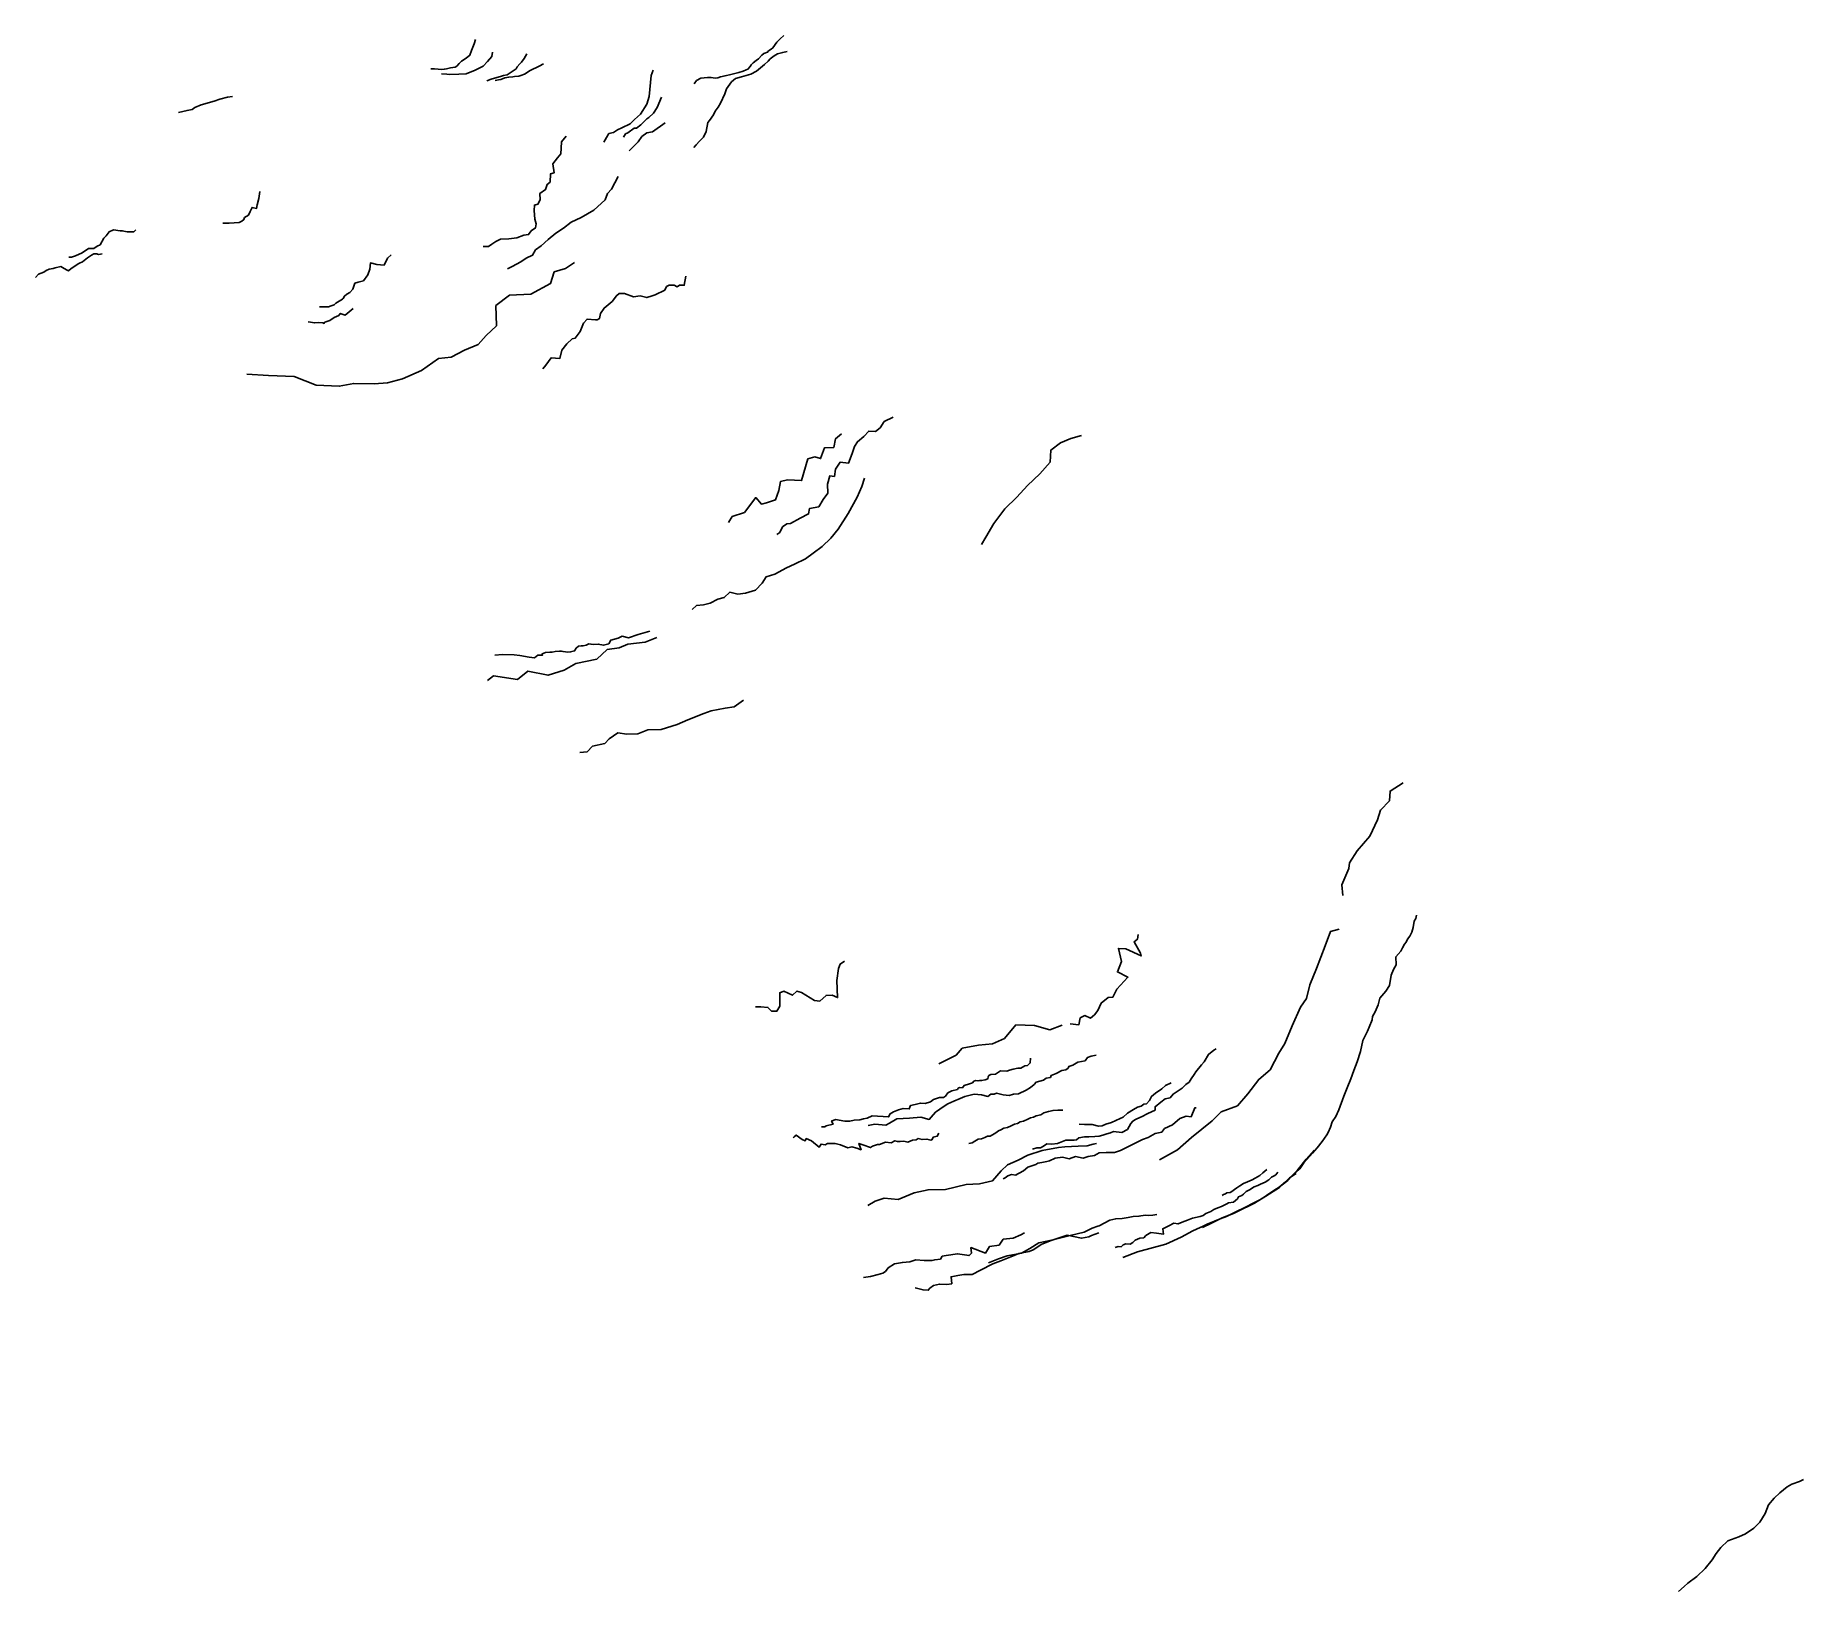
# Model space of a CAD drawing. Extents: x 622001 to 622372, y 7310574 to 7310901.
import ezdxf

# ---------------------------------------------------------------- set-up
doc = ezdxf.new("R2010")
doc.units = 0

msp = doc.modelspace()

# ---------------------------------------------------------------- linework, layer by layer
at = {"layer": 'New_shapes'}
for points in [[(622290.84, 7310716.04, 1598.74), (622290.69, 7310715.38, 1598.88), (622290.34, 7310714.82, 1599.15), (622290.16, 7310713.5, 1599.86), (622289.84, 7310712.48, 1600.11), (622289.42, 7310711.69, 1600.38), (622288.92, 7310711.04, 1600.65), (622288.66, 7310710.4, 1600.86), (622288.35, 7310709.96, 1601.06), (622287.92, 7310709.2, 1601.4), (622287.57, 7310708.51, 1601.59), (622286.53, 7310707.3, 1601.7), (622286.58, 7310705.66, 1602.52), (622286, 7310704.65, 1602.78), (622285.5, 7310703.48, 1603.43), (622285.16, 7310701.3, 1604.41), (622284.37, 7310700.14, 1604.9), (622283.16, 7310698.65, 1605.48), (622282.79, 7310697.24, 1605.87), (622282.2, 7310695.78, 1606.43), (622281.61, 7310694.78, 1606.6), (622281.52, 7310694.07, 1606.84), (622280.94, 7310692.57, 1607.48), (622280.57, 7310691.73, 1607.96), (622279.61, 7310689.78, 1608.8), (622279.06, 7310687.44, 1609.54), (622278.37, 7310685.28, 1610.47), (622277.66, 7310683.5, 1611.12), (622277.05, 7310681.73, 1611.8), (622276.28, 7310679.81, 1612.37), (622275.57, 7310678.09, 1612.88), (622274.57, 7310675.2, 1613.54), (622273.91, 7310673.82, 1613.93), (622273.12, 7310672.72, 1614.54), (622272.82, 7310671.61, 1614.81), (622272.32, 7310670.44, 1615.22), (622272, 7310669.94, 1615.33), (622271.03, 7310668.54, 1615.77), (622270.01, 7310667.25, 1616.46), (622269.02, 7310666.14, 1616.86), (622267.2, 7310664.11, 1617.45), (622266.36, 7310662.82, 1617.84), (622264.76, 7310661.36, 1617.95), (622263.82, 7310660.42, 1618.18), (622262.94, 7310659.7, 1618.34), (622261.26, 7310658.4, 1618.54), (622259.24, 7310657.12, 1618.73), (622256.84, 7310655.66, 1618.74), (622253.11, 7310653.82, 1618.61), (622246.81, 7310651.12, 1618.41), (622243.87, 7310649.82, 1618.02), (622241.42, 7310648.47, 1618.2), (622238.24, 7310647.05, 1618.1), (622232.31, 7310645.39, 1617.04), (622229.22, 7310644.23, 1616.62)], [(622196.92, 7310668.13, 1641.58), (622197.61, 7310668.31, 1641.69), (622198.18, 7310668.62, 1641.9), (622198.85, 7310669.05, 1642.14), (622199.54, 7310669.11, 1642.19), (622200.27, 7310669.41, 1642.2), (622200.83, 7310669.72, 1642.3), (622201.34, 7310669.68, 1642.47), (622202.2, 7310670.16, 1642.57), (622202.58, 7310670.37, 1642.67), (622203.13, 7310670.78, 1642.86), (622203.6, 7310671.02, 1642.86), (622204.25, 7310671.35, 1642.89), (622204.98, 7310671.54, 1642.92), (622205.77, 7310671.84, 1643.12), (622206.45, 7310672.19, 1643.11), (622207.08, 7310672.33, 1643.07), (622207.64, 7310672.71, 1643.34), (622208.39, 7310672.81, 1643.39), (622209.25, 7310673.28, 1643.63), (622209.84, 7310673.51, 1643.85), (622210.46, 7310673.7, 1643.87), (622211.04, 7310673.94, 1644.09), (622211.98, 7310674.2, 1644.24), (622212.65, 7310674.59, 1644.76), (622213.64, 7310674.87, 1644.79), (622214.58, 7310675.11, 1645.04), (622215.55, 7310675.14, 1645.12), (622216.6, 7310675.12, 1645.67)], [(622204.08, 7310660.74, 1635.76), (622204.54, 7310660.96, 1635.77), (622205.07, 7310661.36, 1635.83), (622205.83, 7310661.63, 1635.73), (622206.72, 7310661.54, 1635.47), (622207.04, 7310661.74, 1635.46), (622207.42, 7310661.94, 1635.46), (622208.33, 7310662.4, 1635.47), (622209.27, 7310663.19, 1635.8), (622210.92, 7310663.76, 1635.92), (622211.4, 7310664.02, 1636.01), (622212.18, 7310664.14, 1636.21), (622213.23, 7310664.34, 1636.08), (622213.84, 7310664.5, 1636.12), (622215, 7310665.09, 1636.48), (622216.54, 7310665.31, 1637.01), (622217.97, 7310664.9, 1637.28), (622219.27, 7310665.41, 1637.71), (622220.91, 7310665.04, 1637.91), (622221.93, 7310665.41, 1638.2), (622223.23, 7310665.64, 1638.64), (622224.23, 7310666.16, 1639.07), (622225.72, 7310666.28, 1639.47), (622227.43, 7310666.26, 1639.59), (622228.72, 7310666.66, 1639.65), (622229.95, 7310667.3, 1639.65), (622231.54, 7310668.05, 1639.63), (622233.35, 7310668.98, 1639.76), (622234.55, 7310669.4, 1639.61), (622235.96, 7310670.25, 1639.58), (622236.33, 7310670.32, 1639.49), (622237.39, 7310670.55, 1638.91), (622237.52, 7310670.77, 1638.96), (622237.97, 7310671.33, 1638.88), (622239.61, 7310672.09, 1638.59), (622241.17, 7310673.41, 1638.47), (622242.5, 7310673.91, 1638.4), (622243.53, 7310673.76, 1638.2), (622244.31, 7310675.61, 1637.83), (622244.63, 7310675.64, 1637.74)], [(622160.05, 7310669.33, 1631.9), (622160.23, 7310669.52, 1632.09), (622160.64, 7310669.91, 1632.34), (622161.89, 7310669, 1632.6), (622162.54, 7310668.74, 1632.73), (622162.78, 7310669.2, 1632.99), (622163.86, 7310668.73, 1633.34), (622165.48, 7310667.39, 1634.05), (622165.88, 7310668.04, 1634.33), (622166.75, 7310667.9, 1634.57), (622167.25, 7310668.18, 1634.81), (622168.23, 7310668.15, 1635.21), (622168.82, 7310668.17, 1635.39), (622169.96, 7310667.84, 1635.83), (622171.46, 7310667.25, 1636.23), (622172.36, 7310667.44, 1636.65), (622173.35, 7310667.14, 1636.94), (622174.27, 7310666.85, 1637.21), (622173.83, 7310668.18, 1637.65), (622174.67, 7310667.86, 1637.92), (622176.25, 7310667.3, 1638.43), (622176.64, 7310667.56, 1638.42), (622177.71, 7310667.94, 1638.8), (622178.14, 7310667.93, 1638.96), (622179.43, 7310668.41, 1639.5), (622180.58, 7310668.27, 1639.76), (622181.36, 7310668.74, 1640.21), (622181.89, 7310668.56, 1640.42), (622182.45, 7310668.6, 1640.46), (622183.26, 7310668.63, 1640.88), (622184.1, 7310668.43, 1641), (622185.08, 7310668.84, 1641.44), (622185.86, 7310668.95, 1641.57), (622186.23, 7310669.23, 1641.78), (622187.06, 7310668.99, 1641.85), (622188.1, 7310669.07, 1642.24), (622188.9, 7310668.87, 1642.29), (622189.2, 7310668.97, 1642.39), (622189.4, 7310669.45, 1642.52), (622190.26, 7310669.68, 1642.74), (622190.6, 7310670.29, 1642.77)]]:
    msp.add_polyline3d(points, dxfattribs=at)
at = {"layer": 'Unknown_Line_Type'}
for points in [[(622139.22, 7310890.48, 1743.04), (622139.75, 7310891.24, 1743.5), (622140.65, 7310891.67, 1743.39), (622142.04, 7310891.82, 1742.91), (622142.8, 7310891.83, 1742.66), (622143.25, 7310891.79, 1742.47), (622143.78, 7310891.72, 1742.15), (622144.22, 7310891.8, 1742.27), (622144.77, 7310892, 1742.79), (622145.72, 7310892.21, 1743.11), (622146.97, 7310892.47, 1743.4), (622148.62, 7310892.88, 1743.94), (622149.54, 7310893.18, 1744.35), (622150.13, 7310893.46, 1744.67), (622150.51, 7310893.6, 1744.66), (622151.03, 7310894.15, 1745.32), (622151.2, 7310894.48, 1745.9), (622151.61, 7310894.95, 1746.23), (622152.24, 7310895.41, 1746.06), (622152.72, 7310895.79, 1746.1), (622153.48, 7310896.5, 1746.78), (622153.9, 7310896.86, 1747.51), (622154.64, 7310897.14, 1747.61), (622154.86, 7310897.42, 1748.22), (622155.42, 7310897.77, 1748.43), (622155.78, 7310898.04, 1748.47), (622156.6, 7310899.22, 1749.08), (622157.32, 7310899.96, 1749.16), (622158.05, 7310900.68, 1749.23)], [(622084.01, 7310893.69, 1775.66), (622084.78, 7310893.67, 1776.14), (622085.53, 7310893.6, 1776.58), (622086.12, 7310893.55, 1777.2), (622086.81, 7310893.56, 1778.26), (622087.28, 7310893.69, 1779.15), (622088.14, 7310893.84, 1779.53), (622089.12, 7310893.98, 1779.55), (622089.4, 7310894.2, 1780.03), (622089.94, 7310894.8, 1780.94), (622090.44, 7310895.26, 1781.41), (622091.37, 7310895.9, 1781.85), (622092.15, 7310896.51, 1782.32), (622092.53, 7310897.53, 1783.3), (622093.07, 7310898.89, 1784.37), (622093.34, 7310899.8, 1785.1)], [(622086.22, 7310892.58, 1772.55), (622087.34, 7310892.51, 1773.16), (622087.86, 7310892.5, 1773.56), (622089.84, 7310892.55, 1775.13), (622091.38, 7310892.6, 1776.03), (622093.26, 7310893.37, 1777.32), (622094.99, 7310894.21, 1778.41), (622095.87, 7310895.18, 1779.47), (622096.79, 7310896.28, 1780.21), (622096.94, 7310897.19, 1780.98)], [(622095.72, 7310891.17, 1772.28), (622096.63, 7310891.49, 1773.03), (622097.82, 7310891.81, 1773.36), (622098.57, 7310892.08, 1773.97), (622099.24, 7310892.23, 1774.19), (622100, 7310892.37, 1774.25), (622101.28, 7310893.21, 1775.1), (622101.86, 7310893.63, 1775.34), (622102.12, 7310894.09, 1775.78), (622102.63, 7310894.68, 1776.22), (622103, 7310895.09, 1776.5), (622103.6, 7310895.81, 1777.01), (622104.11, 7310896.84, 1777.56)], [(622158.77, 7310897.33, 1741.2), (622157.83, 7310897.11, 1740.53), (622156.72, 7310896.83, 1739.73), (622156.06, 7310896.4, 1739.33), (622155.22, 7310895.78, 1739.29), (622154.75, 7310895.28, 1739.05), (622154.01, 7310894.57, 1738.75), (622152.31, 7310893.15, 1738.36), (622151.13, 7310892.52, 1737.75), (622149.7, 7310892.14, 1737.21), (622149.18, 7310891.98, 1736.59), (622147.92, 7310891.66, 1736.37), (622147.05, 7310890.92, 1735.51), (622146.05, 7310889.49, 1734.73), (622145.69, 7310888.41, 1734.24), (622144.79, 7310886.42, 1733.86), (622144.28, 7310885.58, 1733.4), (622143.68, 7310884.81, 1733.43), (622143.28, 7310883.99, 1733.04), (622142.49, 7310882.82, 1733.9), (622142.12, 7310882.41, 1735.83), (622141.78, 7310880.48, 1736.09), (622141.17, 7310879.33, 1736.12), (622140.37, 7310878.49, 1735.79), (622139.66, 7310877.68, 1734.84), (622139.14, 7310877.16, 1733.92)], [(622097.51, 7310891.22, 1770.59), (622098.17, 7310891.33, 1770.1), (622098.69, 7310891.45, 1769.81), (622099.54, 7310891.74, 1770.21), (622100.33, 7310891.91, 1770.5), (622101.22, 7310891.99, 1770.34), (622101.55, 7310892.02, 1770.02), (622102.46, 7310892.13, 1770.59), (622102.89, 7310892.25, 1770.73), (622103.63, 7310892.53, 1770.94), (622104.84, 7310893.33, 1771.45), (622106.68, 7310894.19, 1771.88), (622107.64, 7310894.73, 1771.93)], [(622120.32, 7310878.26, 1748.38), (622120.85, 7310879.24, 1748.99), (622121.36, 7310880.08, 1749.59), (622122.32, 7310880.33, 1749.46), (622123.18, 7310880.89, 1749.72), (622124.05, 7310881.3, 1749.77), (622125.84, 7310882.1, 1749.45), (622126.71, 7310883, 1749.99), (622127.99, 7310884.14, 1750.7), (622129.28, 7310886.24, 1751.36), (622129.77, 7310887.82, 1751.3), (622130.23, 7310892.27, 1751.89), (622130.67, 7310893.4, 1752.04)], [(622042.38, 7310887.86, 1783.12), (622041.27, 7310887.73, 1783.32), (622039.72, 7310887.26, 1783.56), (622038.5, 7310886.85, 1783.1), (622035.78, 7310886.08, 1783.07), (622034.47, 7310885.54, 1782.04), (622033.92, 7310885.13, 1781.25), (622032.81, 7310884.94, 1781.44), (622031.04, 7310884.53, 1780.52)], [(622124.38, 7310879.35, 1747.31), (622124.84, 7310880.02, 1747.8), (622125.33, 7310880.26, 1747.74), (622126.62, 7310881.24, 1747.93), (622127.17, 7310881.18, 1747.48), (622128.03, 7310881.9, 1747.91), (622129.29, 7310883.16, 1748.77), (622129.73, 7310883.44, 1748.87), (622130.72, 7310884.39, 1749.16), (622131.47, 7310885.54, 1749.4), (622132.36, 7310887.72, 1749.2)], [(622133.13, 7310882.34, 1745.62), (622130.52, 7310880.42, 1744.74), (622129.33, 7310880.2, 1744.92), (622128.24, 7310879.45, 1744.62), (622127.52, 7310878.32, 1743.91), (622125.57, 7310876.45, 1743.09)], [(622094.95, 7310856.36, 1740.28), (622096.06, 7310856.41, 1740.24), (622096.75, 7310856.86, 1740.8), (622097.6, 7310857.41, 1741.48), (622098.58, 7310857.94, 1742.01), (622100.35, 7310857.96, 1741.67), (622102, 7310858.2, 1741.62), (622103.5, 7310858.73, 1741.81), (622104.48, 7310858.89, 1741.67), (622105.01, 7310859.63, 1742.22), (622105.92, 7310860.27, 1742.38), (622106.06, 7310861.1, 1743.19), (622105.82, 7310862.08, 1744.33), (622105.69, 7310863.9, 1745.73), (622105.73, 7310865.06, 1746.47), (622106.45, 7310865.29, 1746.31), (622106.94, 7310866.15, 1746.7), (622106.88, 7310867.53, 1747.68), (622108.06, 7310868.32, 1747.81), (622108.38, 7310869.39, 1748.44), (622109.03, 7310869.9, 1748.58), (622109.11, 7310871.66, 1749.71), (622109.85, 7310871.84, 1749.54), (622109.6, 7310873.7, 1750.8), (622110.54, 7310874.96, 1751.16), (622111.23, 7310875.79, 1751.33), (622111.34, 7310877.02, 1752.02), (622111.37, 7310878.33, 1752.87), (622112.4, 7310879.51, 1753.15)], [(622100.1, 7310851.7, 1733.92), (622101.07, 7310852.17, 1734.38), (622102.87, 7310853.13, 1735.12), (622103.98, 7310853.95, 1735.83), (622105.32, 7310854.57, 1736.24), (622105.95, 7310855.65, 1737.35), (622107.15, 7310856.53, 1737.81), (622108.62, 7310857.87, 1738.13), (622110.21, 7310859.16, 1738.25), (622111.8, 7310860.24, 1738.35), (622113.43, 7310861.48, 1738.83), (622115.55, 7310862.46, 1739.33), (622118.21, 7310863.99, 1739.86), (622120.58, 7310866.19, 1740.62), (622121.09, 7310867.48, 1741.34), (622121.9, 7310868.43, 1741.55), (622123.29, 7310871.04, 1742.32)], [(622040.32, 7310861.29, 1754.02), (622041.66, 7310861.29, 1754.42), (622042.73, 7310861.31, 1754.72), (622043.78, 7310861.44, 1755.07), (622044.29, 7310861.71, 1755.41), (622044.75, 7310862.02, 1755.81), (622044.86, 7310862.45, 1756.24), (622045.68, 7310862.94, 1756.79), (622046.09, 7310863.72, 1757.58), (622046.47, 7310864.57, 1758.45), (622047.42, 7310864.37, 1758.37), (622047.55, 7310865.12, 1759.03), (622047.86, 7310866.45, 1760.07), (622048.09, 7310867.93, 1761.31)], [(622008.03, 7310854.13, 1751.05), (622008.54, 7310854.13, 1751.02), (622009.4, 7310854.45, 1751.4), (622010.8, 7310855.03, 1751.64), (622012.14, 7310855.96, 1751.61), (622012.56, 7310855.93, 1751.05), (622013.24, 7310855.94, 1749.98), (622013.94, 7310856.47, 1749.12), (622014.58, 7310856.7, 1747.93), (622015.34, 7310858.1, 1748.42), (622015.84, 7310858.64, 1748.39), (622016.46, 7310859.47, 1748.9), (622017.41, 7310859.84, 1748.92), (622018.78, 7310859.63, 1748.44), (622019.21, 7310859.68, 1748.64), (622020.25, 7310859.47, 1748.47), (622020.86, 7310859.48, 1748.78), (622021.66, 7310859.48, 1749.06), (622022.09, 7310859.89, 1749.87)], [(622000.98, 7310849.89, 1746.59), (622001.67, 7310850.59, 1746.99), (622002.73, 7310851.01, 1746.9), (622003.27, 7310851.34, 1747.07), (622003.89, 7310851.6, 1747.19), (622004.74, 7310851.76, 1747.11), (622005.17, 7310851.91, 1747.2), (622006.33, 7310852.2, 1747.27), (622006.67, 7310852, 1746.77), (622007.53, 7310851.51, 1745.53), (622007.93, 7310851.3, 1745.05), (622008.5, 7310851.74, 1745.63), (622009.04, 7310852.13, 1746.35), (622009.97, 7310852.71, 1746.92), (622010.26, 7310852.86, 1746.95), (622010.85, 7310853.19, 1746.92), (622011.21, 7310853.44, 1746.97), (622011.9, 7310854, 1747.13), (622012.73, 7310854.56, 1747.05), (622013.27, 7310854.83, 1746.75), (622013.86, 7310854.87, 1745.76), (622014.05, 7310854.74, 1745.2), (622014.29, 7310854.67, 1744.48), (622014.66, 7310854.8, 1743.75), (622014.98, 7310854.82, 1743.14)], [(622045.33, 7310829.58, 1714.73), (622049.9, 7310829.33, 1714.92), (622055.3, 7310829.1, 1715.18), (622059.88, 7310827.26, 1714.64), (622064.76, 7310827.06, 1715.42), (622067.8, 7310827.63, 1715.44), (622072.06, 7310827.57, 1714.65), (622074.85, 7310827.78, 1714.68), (622078.06, 7310828.59, 1715.16), (622082.04, 7310830.38, 1716.38), (622085.6, 7310832.86, 1718.16), (622088.27, 7310833.12, 1718.24), (622091.07, 7310834.59, 1719.14), (622093.93, 7310835.84, 1719.86), (622095.59, 7310837.68, 1721.22), (622097.73, 7310839.71, 1722.53), (622097.59, 7310843.99, 1726.14), (622100.47, 7310846.19, 1727.31), (622104.95, 7310846.39, 1726.33), (622109.09, 7310848.58, 1727.62), (622109.87, 7310851.03, 1729.77), (622112.23, 7310851.74, 1730.11), (622114.12, 7310853.03, 1730.87)], [(622060.61, 7310843.71, 1736.39), (622062.47, 7310843.73, 1735.47), (622063.07, 7310843.94, 1735.4), (622063.67, 7310844.15, 1735.33), (622064.05, 7310844.5, 1735.47), (622065.41, 7310845.35, 1735.42), (622065.58, 7310845.47, 1735.42), (622065.89, 7310845.97, 1735.73), (622066.35, 7310846.38, 1735.82), (622066.97, 7310846.7, 1735.76), (622067.58, 7310847.41, 1736.24), (622068.04, 7310848.65, 1737.4), (622068.74, 7310848.91, 1737.44), (622069.83, 7310849.19, 1737.42), (622070.78, 7310850.45, 1738.35), (622071.16, 7310851.59, 1739.27), (622071.31, 7310852.92, 1740.49), (622072.64, 7310852.59, 1740.26), (622074.18, 7310852.49, 1740.31), (622074.85, 7310853.91, 1741.61), (622075.63, 7310854.63, 1742.2)], [(622107.46, 7310830.71, 1715.31), (622108.11, 7310831.51, 1715.84), (622109.22, 7310832.98, 1716.68), (622111.02, 7310832.86, 1716.38), (622111.44, 7310834.64, 1717.5), (622112.49, 7310835.92, 1718.2), (622113.64, 7310837, 1718.78), (622114.29, 7310837.17, 1718.81), (622115.31, 7310838.52, 1719.71), (622116.03, 7310840.32, 1720.95), (622116.78, 7310841.13, 1721.38), (622118.51, 7310840.97, 1720.88), (622118.87, 7310840.96, 1720.79), (622119.35, 7310841.25, 1720.89), (622119.62, 7310842.34, 1721.63), (622120.35, 7310843.44, 1722.26), (622122.03, 7310844.83, 1722.95), (622122.92, 7310846.04, 1723.67), (622123.52, 7310846.53, 1723.9), (622124.63, 7310846.53, 1723.67), (622126.51, 7310845.81, 1722.79), (622127.88, 7310846.01, 1722.63), (622129.28, 7310845.65, 1722.01), (622130.4, 7310846.03, 1721.9), (622131.04, 7310846.26, 1721.83), (622133.08, 7310847.22, 1721.73), (622133.41, 7310847.96, 1722.01), (622134, 7310848.28, 1721.95), (622135.03, 7310848.27, 1721.55), (622135.65, 7310847.92, 1721.12), (622136.15, 7310848.24, 1721.08), (622137.15, 7310848.26, 1720.68), (622137.52, 7310850.16, 1721.34)], [(622058.25, 7310840.58, 1731.95), (622059.6, 7310840.34, 1731.76), (622060.4, 7310840.43, 1732.04), (622061.31, 7310840.33, 1731.59), (622061.54, 7310840.24, 1731.3), (622061.74, 7310840.47, 1731.74), (622062.81, 7310840.87, 1731.94), (622063.71, 7310841.49, 1732.25), (622064.67, 7310841.9, 1732.02), (622064.98, 7310842.34, 1732.39), (622066.03, 7310841.95, 1731.2), (622067.67, 7310843.38, 1731.65)], [(622156.61, 7310795.97, 1692.69), (622157.19, 7310796.36, 1692.83), (622157.76, 7310797.55, 1693.52), (622158.66, 7310798.2, 1693.73), (622159.46, 7310798.23, 1693.54), (622161.51, 7310799.34, 1693.69), (622163.26, 7310800.25, 1693.62), (622163.43, 7310801.39, 1694.08), (622165.39, 7310801.72, 1693.37), (622166.35, 7310803.26, 1693.32), (622167.29, 7310804.6, 1692.95), (622167.26, 7310806.48, 1693.09), (622167.74, 7310808.28, 1693.05), (622168.69, 7310808.14, 1692.38), (622168.94, 7310809.62, 1692.59), (622169.91, 7310811.14, 1692.38), (622171.61, 7310810.9, 1691.22), (622172.37, 7310812.96, 1690.93), (622172.86, 7310814.44, 1690.9), (622173.51, 7310815.41, 1690.63), (622174.83, 7310816.52, 1689.86), (622175.88, 7310817.66, 1689.42), (622177.32, 7310817.55, 1688.44), (622178.28, 7310818.34, 1687.94), (622179.12, 7310819.63, 1687.58), (622180.99, 7310820.53, 1686.51)], [(622146.42, 7310798.45, 1695.47), (622147.23, 7310799.69, 1696.48), (622149.79, 7310800.58, 1697.48), (622152.16, 7310803.69, 1698.77), (622153.36, 7310802.34, 1697.93), (622154.41, 7310802.6, 1697.71), (622156.34, 7310803.23, 1697.56), (622157.04, 7310805.2, 1698.31), (622157.37, 7310807.07, 1698.97), (622158.86, 7310807.4, 1698.64), (622161.8, 7310807.26, 1697.54), (622163.13, 7310811.79, 1697.79), (622164.6, 7310812.26, 1696.94), (622165.78, 7310811.87, 1695.98), (622166.57, 7310814.12, 1695.93), (622168.53, 7310814.2, 1694.38), (622168.91, 7310816.03, 1694.56), (622170.15, 7310817.05, 1693.93)], [(622199.58, 7310793.85, 1667.61), (622200.47, 7310795.4, 1667.69), (622202.15, 7310798.27, 1667.56), (622204.42, 7310801.3, 1667.32), (622206.94, 7310803.79, 1666.82), (622209.2, 7310806.24, 1666.04), (622211.81, 7310808.68, 1664.48), (622213.93, 7310811.15, 1662.99), (622214.12, 7310813.64, 1663.55), (622216.1, 7310815.15, 1662.74), (622218.27, 7310816.08, 1662.54), (622220.54, 7310816.69, 1662.58)], [(622138.84, 7310780.2, 1682.88), (622139.76, 7310781.04, 1683.47), (622141.21, 7310781.21, 1683.53), (622142.6, 7310781.53, 1683.7), (622144.2, 7310782.39, 1684.35), (622145.51, 7310782.74, 1684.57), (622146.75, 7310783.81, 1685.38), (622148.42, 7310783.39, 1684.9), (622150.04, 7310783.62, 1684.84), (622152.11, 7310784.27, 1685.03), (622153.54, 7310785.71, 1685.66), (622154.34, 7310787.04, 1686.43), (622156.16, 7310787.63, 1686.37), (622158.64, 7310788.98, 1686.73), (622160.27, 7310789.72, 1686.84), (622162.63, 7310790.86, 1686.97), (622164.23, 7310792.05, 1687.33), (622166.09, 7310793.46, 1687.98), (622167.96, 7310795.19, 1687.96), (622169.45, 7310797.08, 1687.93), (622171.54, 7310800.36, 1687.84), (622173.46, 7310803.8, 1687.55), (622174.4, 7310806.02, 1687.97), (622174.97, 7310807.73, 1688.13)], [(622095.86, 7310765.31, 1669.13), (622097.12, 7310766.3, 1670.04), (622102.15, 7310765.53, 1670.77), (622104.33, 7310767.27, 1671.82), (622108.57, 7310766.41, 1671.68), (622111.93, 7310767.45, 1672.51), (622114.39, 7310768.87, 1673.77), (622118.8, 7310769.81, 1675.31), (622121, 7310771.81, 1676.74), (622123.49, 7310772.19, 1676.95), (622125.29, 7310772.92, 1677.5), (622128.93, 7310773.37, 1678.08), (622131.4, 7310774.35, 1678.9)], [(622097.4, 7310770.65, 1673.67), (622098.99, 7310770.73, 1674.28), (622101.45, 7310770.72, 1674.53), (622102.65, 7310770.53, 1674.49), (622104.59, 7310770.21, 1674.52), (622105.75, 7310770.04, 1674.31), (622106.42, 7310770.62, 1675.09), (622107.42, 7310770.64, 1674.96), (622107.35, 7310770.91, 1675.45), (622108.05, 7310771.16, 1675.69), (622108.97, 7310771.22, 1675.59), (622109.41, 7310771.24, 1675.54), (622110.05, 7310771.38, 1675.98), (622111, 7310771.43, 1676.48), (622111.42, 7310771.44, 1676.65), (622111.72, 7310771.38, 1676.57), (622112.71, 7310771.24, 1676.22), (622113.32, 7310771.29, 1676.57), (622114.14, 7310771.5, 1676.81), (622114.47, 7310772.1, 1677.49), (622114.94, 7310772.48, 1677.74), (622115.59, 7310772.61, 1677.7), (622115.92, 7310772.55, 1677.53), (622116.6, 7310772.75, 1677.65), (622117.13, 7310772.97, 1677.83), (622117.58, 7310772.95, 1677.81), (622118.14, 7310772.85, 1677.75), (622119.11, 7310772.95, 1677.96), (622120.22, 7310772.7, 1677.66), (622121.33, 7310773, 1677.84), (622121.75, 7310773.77, 1678.52), (622123.31, 7310774.16, 1678.67), (622124.13, 7310774.64, 1679.1), (622125.49, 7310774.29, 1678.64), (622127.51, 7310774.95, 1679.16), (622129.96, 7310775.69, 1679.57)], [(622115.28, 7310750.21, 1660.98), (622116.76, 7310750.34, 1661.07), (622117.93, 7310751.54, 1662.15), (622120.49, 7310752.09, 1662.77), (622121.39, 7310753.1, 1663.55), (622123.23, 7310754.35, 1664.77), (622125.12, 7310754.05, 1665.07), (622127.44, 7310754.14, 1665.31), (622129.51, 7310754.96, 1666.04), (622132.32, 7310755.04, 1666.73), (622135.69, 7310756.05, 1667.96), (622137.95, 7310757.07, 1668.97), (622141.29, 7310758.41, 1670.19), (622142.84, 7310758.94, 1670.58), (622145.73, 7310759.49, 1670.94), (622147.63, 7310759.8, 1671), (622149.58, 7310761.16, 1671.82)], [(622275.38, 7310720.2, 1622.23), (622275.15, 7310722.43, 1622.56), (622276.65, 7310725.86, 1622.15), (622276.77, 7310727.07, 1622.53), (622278.42, 7310729.53, 1622.31), (622281.08, 7310732.66, 1621.08), (622282.67, 7310736.08, 1619.8), (622283.29, 7310738.11, 1619), (622285.2, 7310740.06, 1617.37), (622285.31, 7310742.1, 1616.55), (622288.02, 7310743.82, 1614.67)], [(622218.16, 7310693.26, 1661.64), (622220, 7310693.07, 1661.11), (622220.24, 7310694.49, 1661.47), (622221.24, 7310695, 1661.34), (622222.4, 7310694.46, 1660.75), (622223.25, 7310695.17, 1660.67), (622223.94, 7310696.08, 1660.75), (622224.68, 7310697.61, 1660.64), (622226.13, 7310698.79, 1660), (622227.13, 7310698.86, 1659.67), (622227.92, 7310700.56, 1659.36), (622230.29, 7310703.03, 1658.58), (622228.06, 7310704.14, 1659.02), (622228.94, 7310706.34, 1658.63), (622228.29, 7310709.1, 1658.29), (622229.84, 7310709.02, 1657.94), (622233.09, 7310707.5, 1657.61), (622232.95, 7310708.12, 1657.53), (622231.58, 7310710.49, 1657.33), (622232.27, 7310711.01, 1657.03), (622232.44, 7310712.02, 1656.75)], [(622236.9, 7310664.75, 1635.12), (622240.7, 7310666.84, 1634.66), (622243.59, 7310669.44, 1634.31), (622247.99, 7310672.93, 1633.67), (622249.88, 7310674.78, 1633.34), (622253.24, 7310676.06, 1632.76), (622255.45, 7310678.6, 1632.1), (622257.75, 7310681.59, 1631.61), (622260.14, 7310683.63, 1630.91), (622261.96, 7310687.08, 1630.06), (622263.21, 7310689.16, 1629.72), (622264.74, 7310692.87, 1629.31), (622266.53, 7310696.79, 1628.48), (622267.77, 7310698.61, 1627.72), (622268.43, 7310701.48, 1627.33), (622269.86, 7310704.85, 1626.79), (622271.65, 7310709.6, 1625.62), (622272.76, 7310712.67, 1624.8), (622274.58, 7310713.12, 1624.89)], [(622152.13, 7310696.81, 1645.8), (622153.21, 7310696.82, 1646.21), (622154.73, 7310696.72, 1646.72), (622155.49, 7310695.92, 1646.7), (622156.6, 7310695.94, 1647.04), (622157.23, 7310696.99, 1647.57), (622157.19, 7310699.8, 1648.41), (622158.05, 7310700.09, 1648.76), (622159.91, 7310699.27, 1649.13), (622160.76, 7310700.14, 1649.63), (622161.76, 7310699.86, 1649.89), (622164.53, 7310698.13, 1650.23), (622165.62, 7310698.03, 1650.51), (622166.94, 7310699.21, 1651.27), (622168.2, 7310699.25, 1651.66), (622169.35, 7310698.77, 1651.93), (622169.17, 7310702.35, 1652.56), (622169.57, 7310704.88, 1653.13), (622169.91, 7310705.81, 1653.37), (622170.82, 7310706.41, 1653.67)], [(622190.58, 7310684.85, 1657.01), (622194.2, 7310686.68, 1658.12), (622195.52, 7310688.15, 1658.58), (622198.93, 7310688.79, 1659.4), (622201.89, 7310689.08, 1659.83), (622204.37, 7310690.16, 1660.25), (622206.77, 7310693.02, 1660.74), (622210.68, 7310692.89, 1661.2), (622213.92, 7310692.02, 1661.44), (622216.47, 7310692.95, 1661.59)], [(622165.96, 7310671.65, 1642.95), (622166.67, 7310671.63, 1643.2), (622166.93, 7310671.85, 1643.08), (622168.39, 7310672.19, 1643.89), (622168.07, 7310672.84, 1644.5), (622168.94, 7310673.16, 1645.06), (622170.84, 7310672.87, 1645.21), (622171.91, 7310672.82, 1645.64), (622172.84, 7310673.08, 1646.32), (622174, 7310673.1, 1646.66), (622174.78, 7310673.31, 1647.21), (622175.52, 7310673.47, 1647.25), (622176.63, 7310673.93, 1648.06), (622180.03, 7310673.73, 1648.63), (622180.41, 7310674.41, 1649.3), (622181.07, 7310674.83, 1649.75), (622182.13, 7310675.25, 1650.42), (622183.11, 7310675.51, 1651.15), (622184.39, 7310675.41, 1651.82), (622184.68, 7310676.15, 1652.44), (622185.6, 7310676.34, 1652.63), (622186.72, 7310676.62, 1652.86), (622187.73, 7310676.57, 1652.97), (622188.87, 7310676.88, 1653.39), (622189.49, 7310677.35, 1653.67), (622190.72, 7310677.79, 1654.07), (622191.54, 7310677.8, 1654.41), (622191.98, 7310678.09, 1654.81), (622192.51, 7310678.77, 1655.35), (622193.29, 7310679.18, 1655.51), (622194.5, 7310679.45, 1655.48), (622194.62, 7310679.73, 1656.12), (622194.95, 7310679.9, 1656.23), (622195.53, 7310679.85, 1656.62), (622195.89, 7310680.29, 1656.81), (622197, 7310680.7, 1656.82), (622197.65, 7310680.89, 1657.07), (622197.94, 7310681.21, 1657.49), (622198.35, 7310681.34, 1657.59), (622198.81, 7310681.27, 1657.61), (622199.13, 7310681.38, 1657.61), (622199.57, 7310681.36, 1657.78), (622200.33, 7310681.49, 1657.86), (622200.88, 7310681.75, 1658.18), (622200.94, 7310682.13, 1658.5), (622201.1, 7310682.41, 1658.73), (622201.52, 7310682.61, 1658.7), (622202.49, 7310682.69, 1658.77), (622203.55, 7310683.39, 1659.11), (622204.83, 7310683.32, 1659), (622205.41, 7310683.54, 1659.23), (622206.2, 7310683.76, 1659.47), (622207.18, 7310683.97, 1659.5), (622207.79, 7310683.99, 1659.57), (622208.65, 7310684.42, 1659.67), (622209.2, 7310684.51, 1659.91), (622209.77, 7310685.07, 1659.87), (622209.81, 7310686.04, 1660.12)], [(622175.77, 7310671.91, 1644.58), (622177.17, 7310672.23, 1645.26), (622179.49, 7310671.99, 1645.88), (622180.21, 7310672.42, 1646.12), (622181.8, 7310673.31, 1647.05), (622184.43, 7310673.49, 1647.32), (622186.81, 7310673.67, 1647.75), (622188.59, 7310673.2, 1648.05), (622188.95, 7310673.71, 1648.28), (622189.91, 7310674.75, 1649.06), (622191.69, 7310676, 1649.78), (622192.5, 7310676.45, 1650.06), (622193.76, 7310677, 1650.37), (622195.1, 7310677.59, 1650.53), (622196.05, 7310678.01, 1650.55), (622196.9, 7310678.23, 1650.55), (622198.03, 7310678.47, 1650.85), (622199.58, 7310678.35, 1650.85), (622200.87, 7310678.02, 1651.33), (622201.49, 7310678.47, 1651.87), (622202.18, 7310678.49, 1651.89), (622202.72, 7310678.71, 1652.16), (622204.1, 7310678.36, 1652.19), (622205.32, 7310678.25, 1652.65), (622206.29, 7310678.48, 1652.86), (622207.3, 7310678.55, 1653.3), (622208.9, 7310679.32, 1654.65), (622209.82, 7310679.88, 1654.59), (622210.61, 7310680.56, 1654.59), (622211.02, 7310681, 1654.71), (622212.58, 7310681.41, 1654.49), (622213.09, 7310681.86, 1654.64), (622214, 7310682.02, 1654.6), (622214.16, 7310682.39, 1654.86), (622215.2, 7310682.81, 1654.89), (622216.44, 7310683.49, 1654.89), (622217.23, 7310683.64, 1654.96), (622217.74, 7310683.96, 1655.07), (622217.85, 7310684.33, 1655.41), (622218.7, 7310684.62, 1655.57), (622219.77, 7310685.19, 1655.81), (622221.29, 7310685.47, 1655.95), (622221.78, 7310686.2, 1656.13), (622222.58, 7310686.45, 1655.83), (622223.6, 7310686.71, 1655.58)], [(622210.22, 7310666.97, 1637.11), (622211.16, 7310667.23, 1637.23), (622211.94, 7310667.22, 1637.17), (622212.57, 7310667.57, 1637.5), (622213.25, 7310668.07, 1638.11), (622214.28, 7310668.03, 1638.24), (622215.5, 7310668.18, 1638.44), (622217.28, 7310668.86, 1639.02), (622218.95, 7310668.84, 1638.98), (622219.48, 7310668.93, 1639.08), (622220, 7310669.31, 1639.49), (622221.17, 7310669.58, 1639.94), (622222.1, 7310669.52, 1640.14), (622223.34, 7310669.65, 1640.59), (622224.26, 7310669.66, 1640.75), (622225.03, 7310669.91, 1641.09), (622225.85, 7310670.2, 1641.46), (622226.65, 7310670.39, 1641.59), (622227.28, 7310670.68, 1641.79), (622229.03, 7310670.44, 1642.21), (622230.19, 7310671.12, 1642.27), (622230.86, 7310672.33, 1641.99), (622231.3, 7310672.85, 1642.27), (622231.88, 7310673.16, 1642.27), (622232.89, 7310673.69, 1642.2), (622233.11, 7310673.75, 1642.13), (622234.43, 7310674.48, 1642.01), (622235.99, 7310675.18, 1642.07), (622235.97, 7310675.85, 1641.88), (622237.16, 7310676.81, 1641.55), (622238.08, 7310677.53, 1641.56), (622239.11, 7310677.76, 1641.06), (622239.74, 7310678.53, 1641.21), (622240.38, 7310678.93, 1641.09), (622241.63, 7310679.73, 1640.91), (622242.44, 7310680.53, 1640.89), (622243.15, 7310681.05, 1640.68), (622243.55, 7310681.71, 1640.76), (622244.21, 7310682.63, 1640.72), (622244.52, 7310683.16, 1640.72), (622245.7, 7310684.66, 1640.53), (622246.29, 7310685.28, 1640.38), (622247.19, 7310686.85, 1640.31), (622248.28, 7310687.76, 1639.87), (622248.81, 7310688.03, 1639.59)], [(622220.03, 7310672.23, 1642.01), (622221.16, 7310672.15, 1642.36), (622222.78, 7310672.14, 1642.86), (622224.09, 7310671.79, 1642.84), (622224.84, 7310671.83, 1642.98), (622225.66, 7310672.22, 1643.34), (622226.81, 7310672.53, 1643.5), (622227.77, 7310672.96, 1643.73), (622228.65, 7310673.42, 1643.86), (622229.3, 7310673.67, 1643.88), (622230.17, 7310674.5, 1644.23), (622231.45, 7310675.28, 1644.31), (622232.26, 7310675.8, 1644.39), (622233.05, 7310675.99, 1644.21), (622233.62, 7310676.38, 1644.22), (622234.16, 7310676.47, 1643.97), (622234.81, 7310677.15, 1643.9), (622235.23, 7310678.02, 1644.05), (622236.07, 7310678.74, 1643.92), (622237.39, 7310679.62, 1643.51), (622238.13, 7310680.31, 1643.34), (622239.38, 7310680.88, 1642.81)], [(622175.66, 7310655.14, 1629.53), (622177.2, 7310656.08, 1630.42), (622179.14, 7310656.65, 1630.98), (622182.09, 7310656.41, 1631.08), (622185.44, 7310657.8, 1632.4), (622188.35, 7310658.45, 1633.15), (622191.97, 7310658.48, 1633.5), (622196.33, 7310659.53, 1634.67), (622199.11, 7310659.69, 1634.8), (622201.88, 7310660.35, 1634.94), (622203.66, 7310662.39, 1635.86), (622205.03, 7310663.69, 1636.21), (622207.21, 7310664.67, 1636.1), (622209.26, 7310665.68, 1636.35), (622212.3, 7310666.69, 1636.72), (622215.72, 7310667.28, 1637.31), (622217.06, 7310667.48, 1637.58), (622219.81, 7310667.57, 1637.96), (622221.7, 7310667.66, 1638.46), (622222.99, 7310668.04, 1638.98), (622223.71, 7310668.14, 1639.19)], [(622245.94, 7310650.5, 1618.08), (622247.85, 7310651.42, 1618.41), (622250.08, 7310652.56, 1618.59), (622252.45, 7310653.47, 1618.61), (622254.66, 7310654.56, 1618.63), (622256.84, 7310655.62, 1618.71), (622258.49, 7310656.68, 1618.71), (622260.02, 7310657.58, 1618.71), (622262.11, 7310658.92, 1618.45), (622263.91, 7310660.61, 1618.18), (622265.8, 7310662.5, 1617.81), (622267.7, 7310664.87, 1617.31), (622269.35, 7310666.77, 1616.77)], [(622227.6, 7310646.31, 1618.07), (622228.22, 7310646.52, 1618.15), (622228.86, 7310646.49, 1618.44), (622229.27, 7310646.9, 1618.34), (622229.82, 7310647.12, 1618.4), (622230.73, 7310647.02, 1618.57), (622231.33, 7310647.38, 1618.63), (622231.83, 7310647.88, 1618.64), (622232.76, 7310648.3, 1618.7), (622233.6, 7310648.35, 1618.71), (622234.07, 7310648.88, 1618.97), (622235.06, 7310649.49, 1619.22), (622236.24, 7310649.34, 1619.44), (622237.77, 7310649.16, 1619.81), (622237.59, 7310650.26, 1619.67), (622238.87, 7310650.9, 1619.68), (622239.88, 7310651.43, 1619.46), (622240.79, 7310651.27, 1619.32), (622241.65, 7310651.62, 1619.33), (622242.76, 7310652.08, 1619.36), (622243.84, 7310652.49, 1619.55), (622245.41, 7310652.84, 1619.82), (622246.09, 7310653.02, 1619.84), (622246.63, 7310653.44, 1619.92), (622247.69, 7310653.85, 1620.04), (622248.32, 7310654.32, 1620.04), (622249.17, 7310654.65, 1620.08), (622249.92, 7310654.95, 1620.16), (622251.02, 7310655.49, 1620.23), (622251.4, 7310655.69, 1620.25), (622252.42, 7310655.85, 1620.45), (622253.25, 7310656.51, 1620.32), (622253.45, 7310656.94, 1620.65), (622254.18, 7310657.24, 1620.53), (622254.54, 7310657.5, 1620.59), (622255.09, 7310658.08, 1620.64), (622255.82, 7310658.4, 1620.51), (622256.77, 7310659.05, 1620.58), (622257.53, 7310659.33, 1620.51), (622258.13, 7310659.59, 1620.35), (622259.1, 7310660.01, 1620.33), (622259.84, 7310660.53, 1620.31), (622260.4, 7310661.07, 1620.26), (622260.96, 7310661.38, 1620.13), (622261.34, 7310661.6, 1619.98), (622261.75, 7310662.15, 1620.07)], [(622245.66, 7310650.56, 1618.26), (622246.91, 7310651.24, 1618.34), (622249.66, 7310652.31, 1618.53), (622250.94, 7310652.85, 1618.61), (622252.9, 7310653.79, 1618.67), (622254.97, 7310654.79, 1618.61), (622256.59, 7310655.6, 1618.74), (622258.11, 7310656.37, 1618.77), (622259.34, 7310657.27, 1618.58), (622260.93, 7310658.27, 1618.6), (622262.04, 7310659.02, 1618.52), (622263.35, 7310660.08, 1618.27), (622264.17, 7310660.93, 1618.09), (622265.56, 7310661.88, 1618.01)], [(622250.06, 7310657.25, 1622.58), (622250.31, 7310657.46, 1622.57), (622250.75, 7310657.61, 1622.62), (622251.01, 7310657.8, 1622.52), (622251.77, 7310657.85, 1622.57), (622252.07, 7310658.11, 1622.55), (622252.66, 7310658.52, 1622.56), (622253.12, 7310658.87, 1622.55), (622253.79, 7310659.24, 1622.59), (622254.56, 7310659.77, 1622.56), (622255.36, 7310660.14, 1622.56), (622256.36, 7310660.55, 1622.66), (622257.01, 7310660.87, 1622.71), (622257.96, 7310661.45, 1622.64), (622258.61, 7310662.01, 1622.66), (622259.4, 7310662.68, 1622.57)], [(622256.24, 7310655.56, 1618.85), (622256.24, 7310655.56, 1618.85)], [(622236.37, 7310653.24, 1626.66), (622235.48, 7310653.12, 1626.69), (622234.53, 7310653.05, 1626.52), (622233.87, 7310653.11, 1626.36), (622232.6, 7310652.89, 1626.04), (622231.39, 7310652.86, 1625.83), (622230.35, 7310652.65, 1625.47), (622229.06, 7310652.41, 1625.07), (622227.71, 7310652.36, 1624.76), (622226.48, 7310652.03, 1624.5), (622224.25, 7310650.86, 1624.1), (622223.95, 7310650.8, 1624.05), (622222.79, 7310650.38, 1624.03), (622221.09, 7310649.54, 1623.76), (622218.13, 7310648.83, 1623.24), (622214.21, 7310647.9, 1622.46), (622211.59, 7310647.34, 1621.87), (622209.7, 7310646.1, 1621.51), (622207.91, 7310645.11, 1621.42), (622204.95, 7310644.57, 1621.13), (622203.12, 7310643.92, 1620.82), (622201.02, 7310643.12, 1620.75)], [(622174.8, 7310640.04, 1620.97), (622176.28, 7310640.24, 1621.53), (622177.85, 7310640.65, 1621.86), (622178.85, 7310640.91, 1622.34), (622179.4, 7310641.3, 1622.02), (622179.99, 7310642.04, 1622.29), (622181.3, 7310642.87, 1622.14), (622182.95, 7310643.2, 1622.5), (622184.48, 7310643.29, 1622.82), (622185.75, 7310643.71, 1623.35), (622187.53, 7310643.62, 1623.68), (622189.21, 7310643.62, 1623.87), (622189.72, 7310643.75, 1624.24), (622190.93, 7310643.85, 1624.32), (622191.32, 7310644.5, 1624.56), (622192.11, 7310644.62, 1624.59), (622194.5, 7310645.03, 1625.24), (622196.94, 7310644.62, 1625.61), (622197.44, 7310645.14, 1625.5), (622197.32, 7310646.3, 1625.28), (622200.37, 7310645.15, 1626.36), (622201.24, 7310646.55, 1626.33), (622203.22, 7310646.84, 1626.62), (622204.11, 7310648.07, 1626.42), (622206.2, 7310648.28, 1627.02), (622207.79, 7310648.97, 1627.03), (622208.6, 7310649.38, 1627.05)], [(622185.65, 7310637.83, 1616.34), (622187.3, 7310637.42, 1616.65), (622188.38, 7310637.34, 1616.77), (622188.69, 7310637.79, 1617), (622189.47, 7310638.34, 1617.34), (622190.71, 7310638.66, 1617.52), (622192.25, 7310638.54, 1617.86), (622193.31, 7310638.72, 1618.16), (622193.17, 7310640.19, 1617.54), (622194.57, 7310640.44, 1617.73), (622195.86, 7310640.63, 1617.93), (622197.58, 7310640.68, 1618.39), (622199.33, 7310641.56, 1618.84), (622201.95, 7310642.91, 1618.91), (622203.63, 7310643.52, 1618.9), (622205.67, 7310644.4, 1619.21), (622207.38, 7310645.09, 1619.64), (622209.54, 7310645.5, 1619.93), (622210.37, 7310645.87, 1619.97), (622212.23, 7310647.02, 1620.34), (622214.2, 7310647.79, 1620.66), (622217.56, 7310648.9, 1621.52), (622220.51, 7310648.26, 1621.99), (622222.06, 7310648.6, 1622.05), (622222.65, 7310648.82, 1622.18), (622224.2, 7310649.39, 1622.66)], [(622345.8, 7310574.12, 1542.87), (622347.02, 7310575.19, 1543.34), (622347.79, 7310575.9, 1544.15), (622349.64, 7310577.31, 1544.28), (622351.43, 7310578.94, 1545.49), (622352.91, 7310580.79, 1546.2), (622353.72, 7310582.09, 1546.9), (622354.69, 7310583.38, 1546.32), (622356.17, 7310584.8, 1547.08), (622358.49, 7310585.59, 1547.72), (622359.88, 7310586.23, 1547.7), (622361.65, 7310587.4, 1548.12), (622362.88, 7310588.67, 1547.32), (622364.01, 7310590.53, 1547.01), (622364.69, 7310592.31, 1547.7), (622365.91, 7310593.72, 1547.92), (622367.09, 7310594.85, 1548.49), (622368.6, 7310596.12, 1548.31), (622369.62, 7310596.68, 1548.73), (622371.2, 7310597.2, 1548.57), (622372.09, 7310597.64, 1549.37)]]:
    msp.add_polyline3d(points, dxfattribs=at)

doc.saveas('drawing.dxf')
